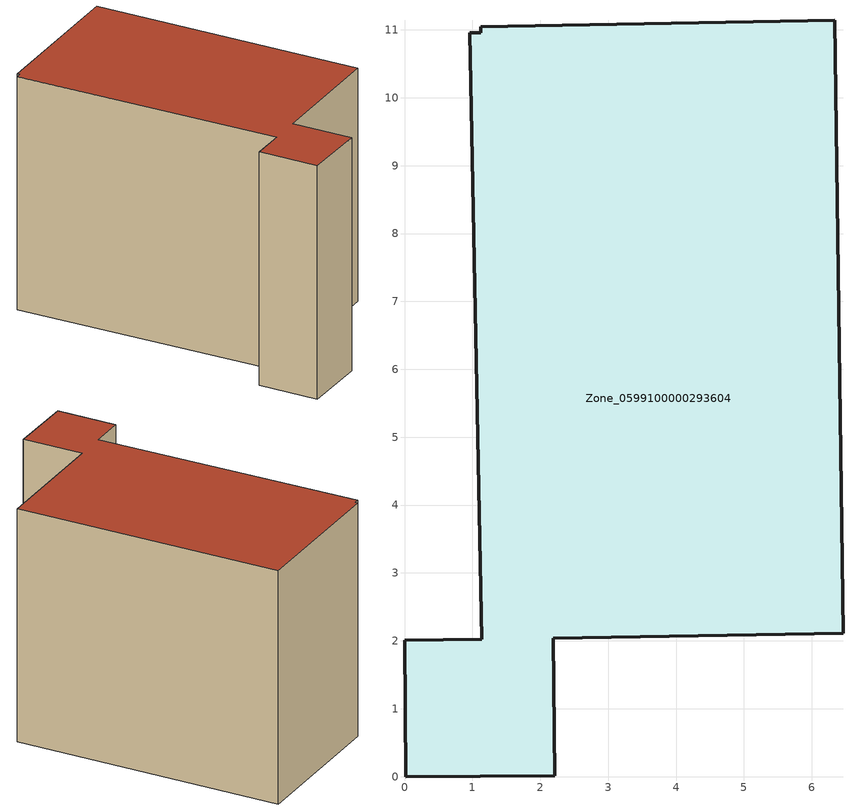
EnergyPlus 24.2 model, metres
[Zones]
Zone_0599100000293604
 floor ground (C_G): 1.12,10.96 1.12,11.05 6.34,11.14 6.46,2.11 2.19,2.04 2.21,0.01 0.02,0 0,2.01 1.14,2.03 0.96,10.96 z0
 wall outside (C_F): 0,2.01 0.02,0 2.21,0.01 2.19,2.04 6.46,2.11 6.34,11.14 1.12,11.05 1.12,10.96 0.96,10.96 1.14,2.03 0,2.01 z0:7.96
 roof outside (C_R): 0.96,10.96 1.14,2.03 0,2.01 0.02,0 2.21,0.01 2.19,2.04 6.46,2.11 6.34,11.14 1.12,11.05 1.12,10.96 z7.96
[BUILDING]
Pand.0599100000293604: North Axis=0; Terrain=City; Loads Convergence Tolerance Value=0.04; Temperature Convergence Tolerance Value=0.4; Solar Distribution=FullExterior; Maximum Number of Warmup Days=25; Minimum Number of Warmup Days=1
[Site:Location]
Rotterdam.The.Hague.AP_ZH_NLD Design_Conditions: Latitude=51.96; Longitude=4.45; Time Zone=1; Elevation=-4.5
[SITE:GROUNDTEMPERATURE:BUILDINGSURFACE]
18, 18, 18, 18, 18, 18, 18, 18, 18, 18, 18, 18
[MATERIAL] Thermal Absorptance=0.9; Solar Absorptance=0.7; Visible Absorptance=0.7
Name | Roughness | Thickness | Conductivity | Density | Specific Heat
G.TI.1975-1991 | MediumSmooth | 0.15 | 0.288461 | 540 | 1210
F.TI.1975-1991 | Rough | 0.3 | 0.230769 | 1920 | 840
R.TI.1975-1991 | MediumRough | 0.2 | 0.153846 | 1500 | 1000
[CONSTRUCTION]
C_G: G.TI.1975-1991
C_F: F.TI.1975-1991
C_R: R.TI.1975-1991
[ZONE]
Zone_0599100000293604: Type=1; Multiplier=1; Ceiling Height=Autocalculate; Volume=Autocalculate; Floor Area=autocalculate; Part of Total Floor Area=Yes
[ZONEINFILTRATION:DESIGNFLOWRATE]
Infil_Zone_0599100000293604: Zone or ZoneList or Space or SpaceList=Zone_0599100000293604; Schedule=AlwaysOn; Design Flow Rate Calculation Method=Flow/Area; Flow Rate per Floor Area=0.003; Constant Term Coefficient=1; Temperature Term Coefficient=0; Velocity Term Coefficient=0; Velocity Squared Term Coefficient=0
[HVACTEMPLATE:ZONE:IDEALLOADSAIRSYSTEM]
Zone_0599100000293604: Maximum Heating Supply Air Temperature=50; Minimum Cooling Supply Air Temperature=13; Maximum Heating Supply Air Humidity Ratio=0.0156; Minimum Cooling Supply Air Humidity Ratio=0.0077; Heating Limit=NoLimit; Cooling Limit=NoLimit; Dehumidification Control Type=ConstantSensibleHeatRatio; Cooling Sensible Heat Ratio=0.7; Dehumidification Setpoint=60; Humidification Control Type=None; Humidification Setpoint=30; Outdoor Air Method=None; Outdoor Air Flow Rate per Person=0.00944; Outdoor Air Flow Rate per Zone Floor Area=0; Outdoor Air Flow Rate per Zone=0; Demand Controlled Ventilation Type=None; Outdoor Air Economizer Type=NoEconomizer; Heat Recovery Type=None; Sensible Heat Recovery Effectiveness=0.7; Latent Heat Recovery Effectiveness=0.65
[ZONECONTROL:THERMOSTAT]
ThermostatControl_Zone_0599100000293604: Zone or ZoneList=Zone_0599100000293604; Control Type Schedule=DualSetpointControlType; Control 1=Thermostat_Zone_0599100000293604; Temperature Difference Between Cutout And Setpoint=0
[THERMOSTATSETPOINT:DUALSETPOINT]
Thermostat_Zone_0599100000293604: Heating Setpoint Temperature Schedule=HeatingSetpoint_Zone_0599100000293604; Cooling Setpoint Temperature Schedule=CoolingSetpoint_Zone_0599100000293604
[SCHEDULE:COMPACT]
HeatingSetpoint_Zone_0599100000293604: Through: 12/31, For: AllDays, Until: 24:00, 21
CoolingSetpoint_Zone_0599100000293604: Through: 12/31, For: AllDays, Until: 24:00, 24
DualSetpointControlType: Through: 12/31, For: AllDays, Until: 24:00, 4
AlwaysOn: Through: 12/31, For: AllDays, Until: 24:00, 1
